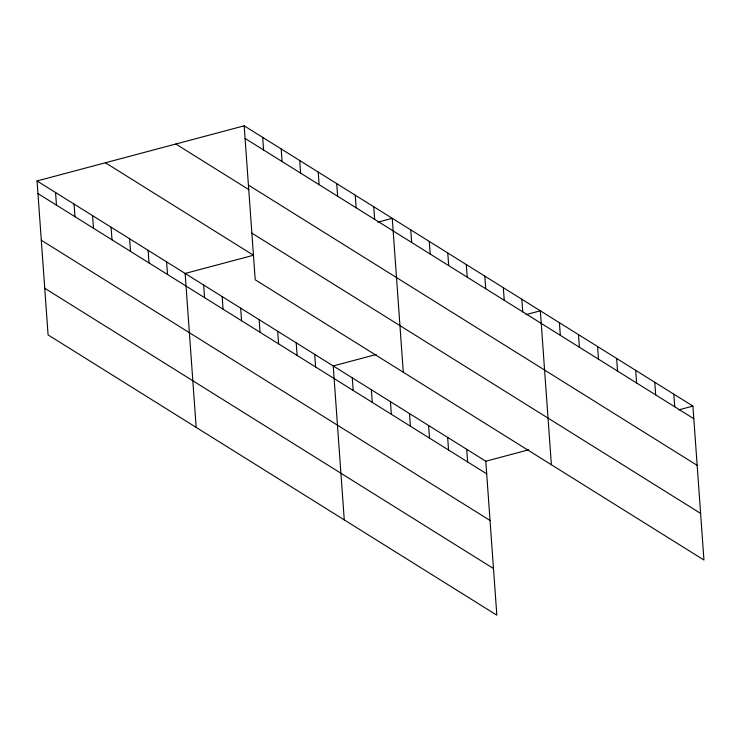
<?xml version="1.0" encoding="UTF-8"?>
<svg xmlns="http://www.w3.org/2000/svg" width="741" height="741" viewBox="0 0 741 741"><rect width="100%" height="100%" fill="white"/><g stroke="black" fill="none" stroke-linecap="round" stroke-linejoin="round"><path stroke-width="1.11" d="M37.05 180.961L485.79 461.226L496.831 615.178L48.082 334.904L37.05 180.961L244.169 125.822L692.918 406.096L703.95 560.039L255.21 279.774L244.169 125.822M377.929 222.133L392.258 218.317L403.289 372.26M376.215 354.494L333.218 365.934L344.259 519.886M526.008 314.619L540.346 310.803L551.378 464.746M485.79 461.226L528.787 449.787M678.58 409.912L692.918 406.096M245.076 138.437L693.817 418.711M248.42 185.074L697.161 465.348M175.821 144.023L248.893 189.659M251.866 233.128L700.606 513.402M105.398 162.761L253.487 255.256L185.139 273.448L196.17 427.39M37.958 193.568L486.698 473.842M41.301 240.214L490.042 520.478M44.738 288.268L493.487 568.532M673.847 394.184L674.745 406.8M654.775 382.273L655.674 394.888M635.704 370.361L636.602 382.977M616.632 358.449L617.531 371.065M597.561 346.538L598.459 359.153M578.489 334.626L579.388 347.242M559.418 322.715L560.316 335.33M521.831 299.244L522.738 311.859M503.324 287.684L504.223 300.29M484.809 276.115L485.716 288.731M466.302 264.556L467.2 277.171M466.719 449.315L467.627 461.93M447.786 252.996L448.694 265.611M447.647 437.403L448.555 450.019M429.28 241.436L430.178 254.052M428.576 425.491L429.484 438.107M410.764 229.877L411.672 242.492M409.504 413.58L410.412 426.195M390.433 401.668L391.341 414.284M373.751 206.748L374.65 219.364M371.361 389.757L372.269 402.372M355.235 195.189L356.143 207.804M352.29 377.845L353.198 390.461M336.729 183.629L337.627 196.245M318.213 172.069L319.121 184.685M314.712 354.374L315.61 366.99M299.707 160.51L300.605 173.125M296.196 342.814L297.104 355.43M281.191 148.95L282.099 161.557M277.69 331.255L278.588 343.87M262.685 137.381L263.583 149.997M259.174 319.695L260.082 332.301M240.668 308.136L241.575 320.742M222.152 296.567L223.06 309.182M203.645 285.007L204.553 297.623M166.623 261.888L167.531 274.503M148.117 250.328L149.015 262.935M129.601 238.769L130.509 251.375M111.094 227.2L111.993 239.815M92.579 215.64L93.486 228.256M74.072 204.081L74.98 216.696M55.556 192.521L56.464 205.137"/></g></svg>
